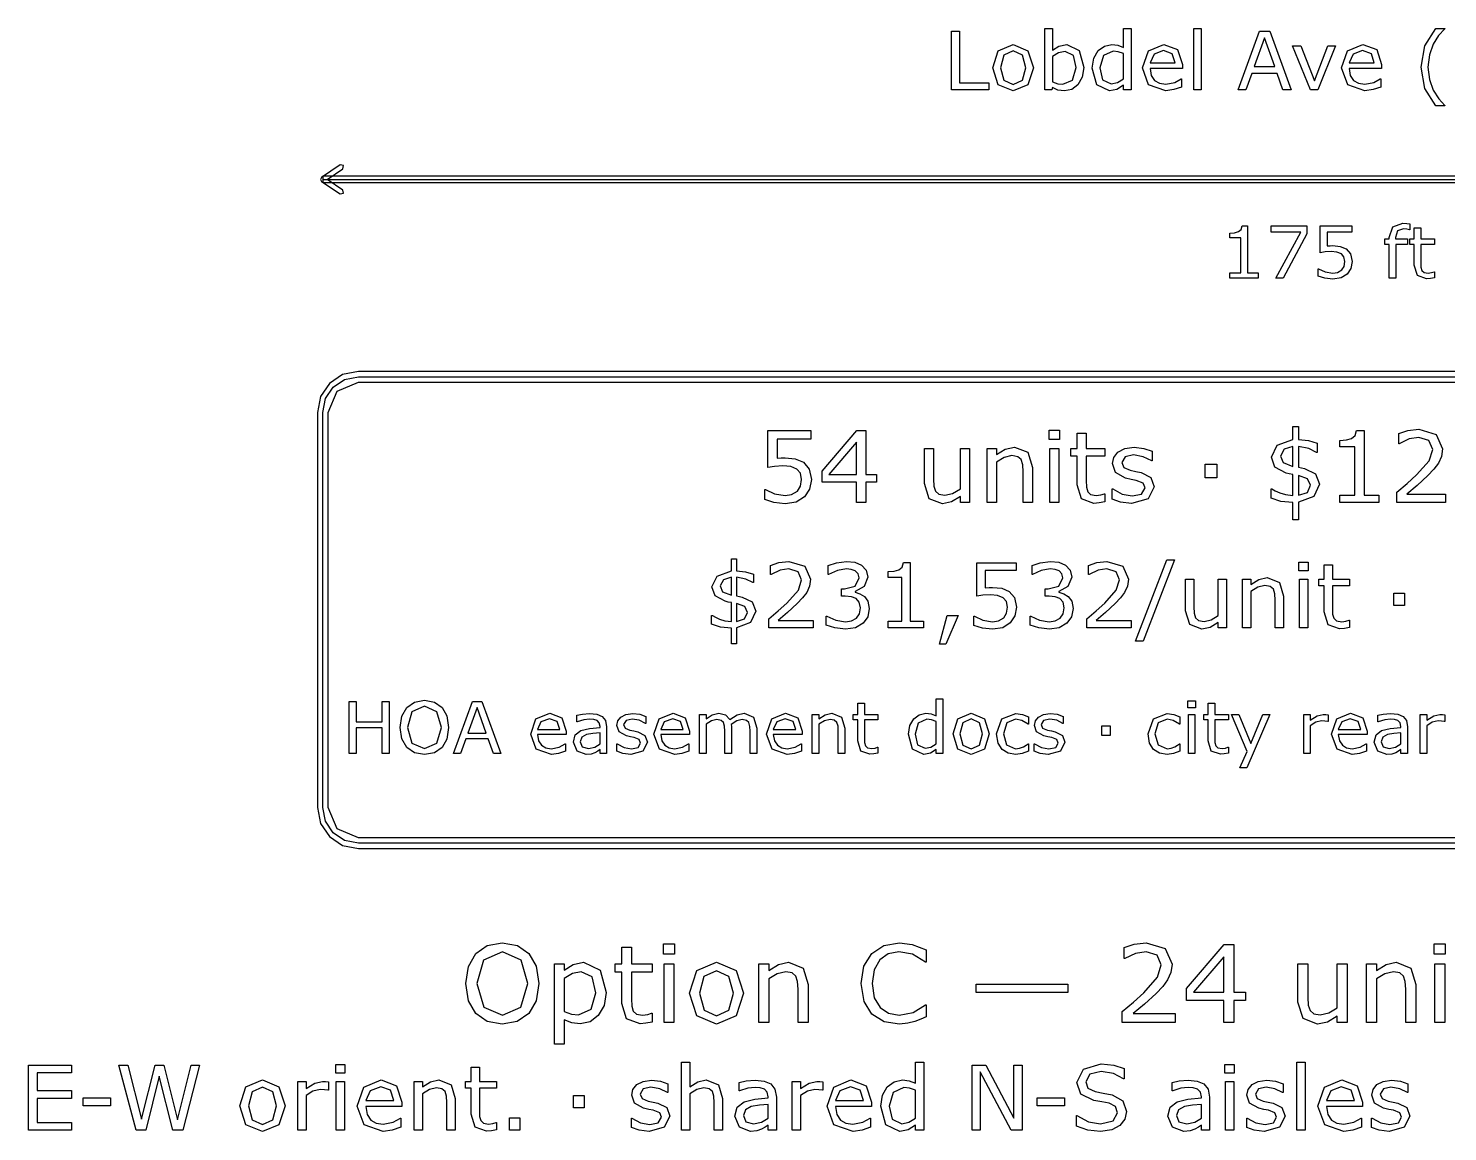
# Model space of a CAD drawing. Extents: x -1 to 182, y 89 to 480.
# Drawn here: x 86.04 to 127.88, y 311.11 to 343.65 of the extents above; entities that cross this region are included whole.
import ezdxf

# ---------------------------------------------------------------- set-up
doc = ezdxf.new("R2010")
doc.units = 0
doc.header["$MEASUREMENT"] = 0
doc.layers.add('Layer 1', color=7, linetype='Continuous')

msp = doc.modelspace()

# ---------------------------------------------------------------- linework, layer by layer
at = {"layer": 'Layer 1', "color": 7}
for points in [[(114.351145, 341.842176), (113.255864, 341.842176), (113.255864, 343.573464), (113.486083, 343.573464), (113.486083, 342.046815), (114.351145, 342.046815), (114.351145, 341.842176)], [(117.152132, 342.501451), (117.105624, 342.208446), (116.982376, 341.989856), (116.800991, 341.851492), (116.583564, 341.806145), (116.390554, 341.832886), (116.227772, 341.902652), (116.21382, 341.842176), (116.009181, 341.842176), (116.009181, 343.651365), (116.227772, 343.651365), (116.227772, 343.004894), (116.423108, 343.128142), (116.655653, 343.176976), (117.01842, 343.000243), (117.152132, 342.501437), (117.152132, 342.501451)], [(118.546233, 341.842176), (118.32764, 341.842176), (118.32764, 341.978214), (118.131142, 341.851479), (117.909062, 341.806132), (117.539318, 341.985191), (117.40328, 342.48167), (117.449788, 342.775839), (117.577687, 342.995594), (117.761398, 343.130468), (117.979989, 343.176976), (118.161373, 343.154883), (118.32764, 343.088608), (118.32764, 343.651363), (118.546233, 343.651363), (118.546233, 341.842176)], [(120.61587, 341.842176), (120.39728, 341.842176), (120.39728, 343.651365), (120.61587, 343.651365), (120.61587, 341.842176)], [(123.268032, 341.842176), (123.022697, 341.842176), (122.852941, 342.324704), (122.10415, 342.324704), (121.934393, 341.842176), (121.700687, 341.842176), (122.330881, 343.573464), (122.637837, 343.573464), (123.268032, 341.842176)], [(127.794494, 341.363135), (127.528231, 341.363135), (127.208482, 341.87822), (127.094537, 342.50725), (127.208482, 343.136281), (127.528231, 343.651365), (127.794494, 343.651365), (127.794494, 343.63975), (127.614273, 343.44325), (127.456142, 343.185125), (127.342197, 342.870031), (127.299176, 342.507261), (127.341033, 342.14333), (127.456142, 341.829397), (127.615435, 341.571272), (127.794494, 341.374774), (127.794494, 341.363135)], [(115.67083, 342.490973), (115.50805, 341.989842), (115.072031, 341.806132), (114.633686, 341.989842), (114.472068, 342.490973), (114.633686, 342.992104), (115.072031, 343.176976), (115.50805, 342.992104), (115.67083, 342.490973), (115.67083, 342.490973)], [(120.06358, 342.468881), (119.106662, 342.468881), (119.142707, 342.259593), (119.241539, 342.114252), (119.384551, 342.030535), (119.568262, 342.002632), (119.834525, 342.054954), (120.026371, 342.159599), (120.037987, 342.159599), (120.037987, 341.921241), (119.812419, 341.843338), (119.570574, 341.811945), (119.065954, 341.986353), (118.884569, 342.483996), (119.057815, 342.989778), (119.515927, 343.176976), (119.920551, 343.023497), (120.063566, 342.587477), (120.06358, 342.468881)], [(122.782014, 342.522366), (122.478545, 343.372312), (122.173912, 342.522366), (122.782014, 342.522366)], [(124.578413, 343.140932), (124.052867, 341.842176), (123.833112, 341.842176), (123.311053, 343.140932), (123.548246, 343.140932), (123.950547, 342.107275), (124.349359, 343.140932), (124.578413, 343.140932)], [(125.930655, 342.468881), (124.97374, 342.468881), (125.009784, 342.259593), (125.108614, 342.114252), (125.251629, 342.030535), (125.435337, 342.002632), (125.7016, 342.054954), (125.893449, 342.159599), (125.905064, 342.159599), (125.905064, 341.921241), (125.679499, 341.843338), (125.437652, 341.811945), (124.933034, 341.986353), (124.751649, 342.483996), (124.924893, 342.989778), (125.383005, 343.176976), (125.787632, 343.023497), (125.930644, 342.587477), (125.930655, 342.468881)], [(115.445262, 342.490973), (115.346433, 342.865369), (115.072031, 342.988617), (114.795304, 342.865369), (114.697635, 342.490973), (114.796465, 342.120065), (115.072031, 341.994491), (115.345268, 342.118903), (115.445262, 342.490973), (115.445262, 342.490973)], [(116.926565, 342.49563), (116.849828, 342.847933), (116.602167, 342.968855), (116.409157, 342.926998), (116.227772, 342.821191), (116.227772, 342.077052), (116.387064, 342.018915), (116.539382, 342.002643), (116.823084, 342.12124), (116.926565, 342.495635), (116.926565, 342.49563)], [(118.32764, 342.161925), (118.32764, 342.907226), (118.169512, 342.961873), (118.017194, 342.97698), (117.731167, 342.849081), (117.628847, 342.486314), (117.707913, 342.134011), (117.961386, 342.01425), (118.149745, 342.054946), (118.32764, 342.161917), (118.32764, 342.161925)], [(119.850802, 342.636311), (119.763598, 342.902574), (119.504312, 342.996755), (119.224098, 342.893274), (119.106662, 342.636311), (119.850802, 342.636311)], [(125.71788, 342.636311), (125.630676, 342.902574), (125.371387, 342.996755), (125.091173, 342.893274), (124.97374, 342.636311), (125.71788, 342.636311)], [(95.237995, 339.624743), (94.681958, 339.254224), (94.650902, 339.196346), (94.681958, 339.138468), (95.237995, 338.767949), (95.334113, 338.787581), (95.314983, 338.883699), (94.846288, 339.196346), (95.314991, 339.508988), (95.334121, 339.605106), (95.238003, 339.624738), (95.237995, 339.624743)], [(94.720714, 339.288847), (94.720714, 339.103845), (153.987306, 339.103845), (153.987306, 339.288847), (94.720714, 339.288847)], [(94.720714, 339.196346), (153.987306, 339.196346)], [(122.294708, 336.285933), (121.461684, 336.285933), (121.461684, 336.443029), (121.782078, 336.443029), (121.782078, 337.47449), (121.461684, 337.47449), (121.461684, 337.61505), (121.601209, 337.625395), (121.713863, 337.657433), (121.788277, 337.722547), (121.820318, 337.830034), (121.980515, 337.830034), (121.980515, 336.44304), (122.294708, 336.44304), (122.294708, 336.285933)], [(123.732343, 337.594378), (123.035746, 336.285933), (122.814571, 336.285933), (123.55561, 337.643987), (122.679178, 337.643987), (122.679178, 337.824856), (123.732343, 337.824856), (123.732343, 337.594378)], [(125.06146, 336.774792), (125.022185, 336.569119), (124.914698, 336.403754), (124.736933, 336.292135), (124.499221, 336.253895), (124.256342, 336.280766), (124.058939, 336.343811), (124.058939, 336.561885), (124.073412, 336.561885), (124.271849, 336.4699), (124.495091, 336.432695), (124.636685, 336.453358), (124.759674, 336.525706), (124.827889, 336.632158), (124.851648, 336.775819), (124.823743, 336.91018), (124.748294, 336.998029), (124.617037, 337.052806), (124.445471, 337.069342), (124.269772, 337.056933), (124.12508, 337.032142), (124.12508, 337.824859), (125.05112, 337.824859), (125.05112, 337.64399), (124.324549, 337.64399), (124.324549, 337.234714), (124.415499, 337.240906), (124.496115, 337.243022), (124.715221, 337.221327), (124.887822, 337.146913), (125.015978, 337.000151), (125.061455, 336.774843), (125.06146, 336.774792)], [(126.767814, 337.706), (126.757469, 337.706), (126.673755, 337.7246), (126.582804, 337.734946), (126.400903, 337.679137), (126.345092, 337.479665), (126.345092, 337.440391), (126.695458, 337.440391), (126.695458, 337.277093), (126.351294, 337.277093), (126.351294, 336.285933), (126.15699, 336.285933), (126.15699, 337.277085), (126.025733, 337.277085), (126.025733, 337.440383), (126.15699, 337.440383), (126.15699, 337.478623), (126.259309, 337.79385), (126.554899, 337.904437), (126.671688, 337.898246), (126.767806, 337.883774), (126.767814, 337.706)], [(127.49025, 336.296268), (127.370359, 336.272508), (127.255639, 336.263195), (126.98692, 336.358281), (126.894938, 336.66317), (126.894938, 337.277085), (126.763679, 337.277085), (126.763679, 337.440383), (126.894938, 337.440383), (126.894938, 337.772146), (127.08924, 337.772146), (127.08924, 337.440383), (127.49025, 337.440383), (127.49025, 337.277085), (127.08924, 337.277085), (127.08924, 336.75102), (127.093367, 336.608394), (127.122305, 336.51331), (127.184318, 336.452332), (127.306272, 336.433732), (127.405491, 336.447173), (127.479905, 336.470932), (127.49025, 336.470932), (127.49025, 336.296268)], [(95.779046, 333.534167), (95.305597, 333.438446), (94.918738, 333.177496), (94.657788, 332.790637), (94.562067, 332.317188), (94.562067, 320.675536), (94.657788, 320.202087), (94.918738, 319.815228), (95.305597, 319.554278), (95.779046, 319.458557), (152.928974, 319.458557), (153.402423, 319.554278), (153.789282, 319.815228), (154.050232, 320.202087), (154.145953, 320.675536), (154.145953, 332.317188), (154.050232, 332.790637), (153.789282, 333.177496), (153.402423, 333.438446), (152.928974, 333.534167), (95.779046, 333.534167)], [(95.779046, 333.37552), (152.928974, 333.37552), (153.34169, 333.292606), (153.678008, 333.066222), (153.904392, 332.729904), (153.987306, 332.317188), (153.987306, 320.675536), (153.904392, 320.26282), (153.678008, 319.926502), (153.34169, 319.700118), (152.928974, 319.617204), (95.779046, 319.617204), (95.36633, 319.700118), (95.030012, 319.926502), (94.803628, 320.26282), (94.720714, 320.675536), (94.720714, 332.317188), (94.803628, 332.729904), (95.030012, 333.066222), (95.36633, 333.292606), (95.779046, 333.37552), (95.779046, 333.37552)], [(95.779046, 333.216873), (152.928974, 333.216873), (153.566735, 332.954949), (153.828659, 332.317188), (153.828659, 320.675536), (153.566735, 320.037775), (152.928974, 319.775851), (95.779046, 319.775851), (95.141285, 320.037775), (94.879361, 320.675536), (94.879361, 332.317188), (95.141285, 332.954949), (95.779046, 333.216873), (95.779046, 333.216873)], [(109.126211, 330.343539), (109.072209, 330.06074), (108.924416, 329.833362), (108.679986, 329.679886), (108.353133, 329.627305), (108.019174, 329.664251), (107.747744, 329.750939), (107.747744, 330.050791), (107.76764, 330.050791), (108.040492, 329.924313), (108.34745, 329.873155), (108.542141, 329.901577), (108.711252, 330.001052), (108.805044, 330.147427), (108.837728, 330.34496), (108.799358, 330.529702), (108.695618, 330.650495), (108.515138, 330.725814), (108.279235, 330.748542), (108.03765, 330.731502), (107.838694, 330.697395), (107.838694, 331.787379), (109.112, 331.787379), (109.112, 331.538687), (108.112969, 331.538687), (108.112969, 330.975929), (108.238024, 330.984449), (108.348871, 330.98728), (108.650144, 330.957438), (108.887467, 330.855118), (109.063684, 330.653323), (109.126211, 330.343523), (109.126211, 330.343539)], [(111.041855, 330.266799), (110.727792, 330.266799), (110.727792, 329.671358), (110.454941, 329.671358), (110.454941, 330.266799), (109.441697, 330.266799), (109.441697, 330.593652), (110.46631, 331.787376), (110.727792, 331.787376), (110.727792, 330.494174), (111.041855, 330.494174), (111.041855, 330.266799)], [(116.439192, 331.524474), (116.137919, 331.524474), (116.137919, 331.801587), (116.439192, 331.801587), (116.439192, 331.524474)], [(124.104606, 330.211375), (123.932654, 329.844729), (123.482164, 329.672776), (123.482164, 329.15834), (123.314474, 329.15834), (123.314474, 329.665672), (122.962041, 329.701198), (122.6764, 329.792148), (122.6764, 330.073527), (122.699128, 330.073527), (122.795764, 330.01526), (122.930768, 329.954155), (123.10272, 329.902995), (123.314463, 329.875994), (123.314463, 330.49133), (123.209302, 330.512655), (123.119775, 330.535383), (122.787237, 330.710177), (122.686338, 331.000081), (122.851186, 331.355357), (123.314463, 331.524468), (123.314463, 331.911005), (123.482153, 331.911005), (123.482153, 331.52731), (123.776322, 331.493202), (124.029279, 331.420728), (124.029279, 331.142191), (124.009383, 331.142191), (123.78627, 331.2573), (123.482153, 331.32125), (123.482153, 330.708756), (123.574527, 330.68886), (123.661213, 330.670392), (123.988065, 330.514071), (124.104596, 330.211377), (124.104606, 330.211375)], [(125.846875, 329.671358), (124.701468, 329.671358), (124.701468, 329.887366), (125.14201, 329.887366), (125.14201, 331.305624), (124.701468, 331.305624), (124.701468, 331.498894), (124.893317, 331.513102), (125.048218, 331.557155), (125.150537, 331.646684), (125.19459, 331.794478), (125.414861, 331.794478), (125.414861, 329.887364), (125.846875, 329.887364), (125.846875, 329.671358)], [(127.817941, 329.671358), (126.385473, 329.671358), (126.385473, 329.968368), (126.683904, 330.224167), (126.963859, 330.478543), (127.337609, 330.897766), (127.438508, 331.234567), (127.329082, 331.491787), (127.026388, 331.585579), (126.746433, 331.540105), (126.452264, 331.400837), (126.438056, 331.400837), (126.438056, 331.699268), (126.706645, 331.790218), (127.033498, 331.831429), (127.543672, 331.673688), (127.728414, 331.248778), (127.697151, 331.022824), (127.607622, 330.825292), (127.476881, 330.651916), (127.296401, 330.462911), (126.982338, 330.173007), (126.679642, 329.914367), (127.817944, 329.914367), (127.817941, 329.671358)], [(110.454941, 330.494174), (110.454941, 331.449155), (109.634967, 330.494174), (110.454941, 330.494174)], [(117.775027, 329.685566), (117.610178, 329.652882), (117.452437, 329.640103), (117.082952, 329.770844), (116.956473, 330.190068), (116.956473, 331.034201), (116.775993, 331.034201), (116.775993, 331.258734), (116.956473, 331.258734), (116.956473, 331.714907), (117.223641, 331.714907), (117.223641, 331.258734), (117.775027, 331.258734), (117.775027, 331.034201), (117.223641, 331.034201), (117.223641, 330.31086), (117.22933, 330.114749), (117.26912, 329.984008), (117.354387, 329.900164), (117.522077, 329.874579), (117.658502, 329.893047), (117.760821, 329.925733), (117.775029, 329.925733), (117.775027, 329.685566)], [(113.784578, 329.671358), (113.51741, 329.671358), (113.51741, 329.847576), (113.258772, 329.684148), (112.985921, 329.627305), (112.596539, 329.779361), (112.457271, 330.22843), (112.457271, 331.258726), (112.724436, 331.258726), (112.724436, 330.354908), (112.735813, 330.147427), (112.784131, 330.001052), (112.883609, 329.910102), (113.061245, 329.88168), (113.287202, 329.935682), (113.517418, 330.073529), (113.517418, 331.258726), (113.784586, 331.258726), (113.784578, 329.671358)], [(115.637693, 329.671358), (115.370526, 329.671358), (115.370526, 330.575179), (115.357746, 330.779815), (115.310849, 330.930453), (115.208532, 331.018562), (115.035156, 331.048404), (114.80636, 330.994403), (114.577562, 330.856555), (114.577562, 329.671358), (114.310394, 329.671358), (114.310394, 331.258726), (114.577562, 331.258726), (114.577562, 331.082511), (114.836203, 331.244516), (115.110475, 331.302782), (115.502698, 331.147882), (115.637704, 330.701655), (115.637693, 329.671358)], [(116.42214, 329.671358), (116.154972, 329.671358), (116.154972, 331.258726), (116.42214, 331.258726), (116.42214, 329.671358)], [(119.231654, 330.128949), (119.051174, 329.772254), (118.560896, 329.632986), (118.236885, 329.674197), (117.991035, 329.766568), (117.991035, 330.06642), (118.005243, 330.06642), (118.286622, 329.914364), (118.583629, 329.858939), (118.859325, 329.915785), (118.9588, 330.094844), (118.904799, 330.236954), (118.697318, 330.319377), (118.548104, 330.34922), (118.381835, 330.386169), (118.084824, 330.548173), (117.998136, 330.812499), (118.037927, 330.997242), (118.161564, 331.152142), (118.363359, 331.257303), (118.639054, 331.297094), (118.926116, 331.261565), (119.169122, 331.177722), (119.169122, 330.89208), (119.154914, 330.89208), (118.906222, 331.018559), (118.61916, 331.07114), (118.371889, 331.014294), (118.27099, 330.848027), (118.332098, 330.700231), (118.525368, 330.619229), (118.690217, 330.585122), (118.843693, 330.553859), (119.130755, 330.407486), (119.231654, 330.128949), (119.231654, 330.128949)], [(123.314474, 330.732918), (123.314474, 331.319832), (123.058678, 331.235985), (122.954937, 331.037032), (123.031677, 330.842342), (123.314474, 330.732918), (123.314474, 330.732918)], [(121.0734, 330.397538), (120.733758, 330.397538), (120.733758, 330.799709), (121.0734, 330.799709), (121.0734, 330.397538)], [(123.83602, 330.174426), (123.752174, 330.369116), (123.482164, 330.467171), (123.482164, 329.878836), (123.743649, 329.965524), (123.83602, 330.174426), (123.83602, 330.174426)], [(107.482968, 326.458122), (107.326647, 326.124808), (106.917112, 325.968487), (106.917112, 325.500816), (106.764667, 325.500816), (106.764667, 325.962029), (106.444273, 325.994326), (106.184598, 326.077009), (106.184598, 326.332807), (106.205262, 326.332807), (106.293111, 326.279838), (106.415844, 326.224286), (106.572164, 326.177778), (106.764659, 326.153224), (106.764659, 326.712619), (106.669057, 326.732013), (106.587666, 326.752677), (106.285359, 326.911583), (106.193633, 327.175131), (106.343496, 327.498108), (106.764659, 327.651846), (106.764659, 328.003244), (106.917104, 328.003244), (106.917104, 327.654429), (107.184529, 327.623425), (107.414488, 327.557536), (107.414488, 327.304322), (107.396391, 327.304322), (107.193561, 327.408967), (106.917093, 327.467104), (106.917093, 326.910289), (107.001067, 326.892191), (107.079873, 326.87539), (107.377013, 326.73328), (107.482949, 326.458103), (107.482968, 326.458122)], [(109.176661, 325.967196), (107.874416, 325.967196), (107.874416, 326.237206), (108.145716, 326.469748), (108.400224, 326.701001), (108.739996, 327.082114), (108.831722, 327.388295), (108.732244, 327.622131), (108.457067, 327.707398), (108.202562, 327.666057), (107.935137, 327.539449), (107.922226, 327.539449), (107.922226, 327.810749), (108.166396, 327.893432), (108.463536, 327.930899), (108.927331, 327.787495), (109.095278, 327.401215), (109.066857, 327.1958), (108.985466, 327.016225), (108.86661, 326.858613), (108.702539, 326.68679), (108.417025, 326.423239), (108.141851, 326.188112), (109.176669, 326.188112), (109.176661, 325.967196)], [(110.689486, 326.893496), (110.791546, 326.753968), (110.831596, 326.536928), (110.783797, 326.29534), (110.649436, 326.104139), (110.42077, 325.969781), (110.133965, 325.927146), (109.818741, 325.965905), (109.564233, 326.048587), (109.564233, 326.318597), (109.583601, 326.318597), (109.841984, 326.198447), (110.128787, 326.150647), (110.301904, 326.177778), (110.450472, 326.257875), (110.538322, 326.383192), (110.568037, 326.556306), (110.534446, 326.726838), (110.444014, 326.834068), (110.303195, 326.888328), (110.124911, 326.903833), (110.00864, 326.903833), (110.00864, 327.118291), (110.099074, 327.118291), (110.411716, 327.199679), (110.529278, 327.439976), (110.499566, 327.561414), (110.416884, 327.647973), (110.298028, 327.694481), (110.154626, 327.707393), (109.89366, 327.663467), (109.632694, 327.539443), (109.619782, 327.539443), (109.619782, 327.809453), (109.863953, 327.892135), (110.161093, 327.930894), (110.409139, 327.905044), (110.602925, 327.822362), (110.743744, 327.6725), (110.791544, 327.467088), (110.677858, 327.186744), (110.411724, 327.036881), (110.411724, 327.018784), (110.553834, 326.974858), (110.689483, 326.893469), (110.689486, 326.893496)], [(112.430979, 325.967196), (111.389702, 325.967196), (111.389702, 326.163567), (111.790194, 326.163567), (111.790194, 327.45289), (111.389702, 327.45289), (111.389702, 327.628592), (111.56411, 327.641504), (111.704926, 327.681551), (111.797946, 327.762942), (111.837993, 327.8973), (112.03824, 327.8973), (112.03824, 326.163559), (112.430979, 326.163559), (112.430979, 325.967196)], [(115.169829, 326.578269), (115.120735, 326.321179), (114.986377, 326.114473), (114.764167, 325.974948), (114.46703, 325.927146), (114.163429, 325.960738), (113.916676, 326.039544), (113.916676, 326.312136), (113.934774, 326.312136), (114.18282, 326.197156), (114.461871, 326.150647), (114.638864, 326.176497), (114.7926, 326.266929), (114.877867, 326.399996), (114.907579, 326.579571), (114.872699, 326.74752), (114.778389, 326.857333), (114.614318, 326.925804), (114.39986, 326.946468), (114.180235, 326.930963), (113.999369, 326.899957), (113.999369, 327.890852), (115.15692, 327.890852), (115.15692, 327.664768), (114.248707, 327.664768), (114.248707, 327.153171), (114.362395, 327.160923), (114.463165, 327.163569), (114.737048, 327.136441), (114.952797, 327.043422), (115.112994, 326.85997), (115.169839, 326.578335), (115.169829, 326.578269)], [(116.698155, 326.893496), (116.800218, 326.753968), (116.840266, 326.536928), (116.792466, 326.29534), (116.658108, 326.104139), (116.42944, 325.969781), (116.142634, 325.927146), (115.82741, 325.965905), (115.572902, 326.048587), (115.572902, 326.318597), (115.592296, 326.318597), (115.850678, 326.198447), (116.13748, 326.150647), (116.310597, 326.177778), (116.459165, 326.257875), (116.547015, 326.383192), (116.57673, 326.556306), (116.543141, 326.726838), (116.452707, 326.834068), (116.311888, 326.888328), (116.133604, 326.903833), (116.017333, 326.903833), (116.017333, 327.118291), (116.107768, 327.118291), (116.420409, 327.199679), (116.537972, 327.439976), (116.508259, 327.561414), (116.425577, 327.647973), (116.306721, 327.694481), (116.163319, 327.707393), (115.902353, 327.663467), (115.641387, 327.539443), (115.628475, 327.539443), (115.628475, 327.809453), (115.872648, 327.892135), (116.169786, 327.930894), (116.417832, 327.905044), (116.611618, 327.822362), (116.752437, 327.6725), (116.800239, 327.467088), (116.686551, 327.186744), (116.420417, 327.036881), (116.420417, 327.018784), (116.562527, 326.974858), (116.698177, 326.893469), (116.698155, 326.893496)], [(118.549461, 325.967196), (117.247218, 325.967196), (117.247218, 326.237206), (117.518519, 326.469748), (117.773024, 326.701001), (118.112796, 327.082114), (118.204522, 327.388295), (118.105046, 327.622131), (117.829869, 327.707398), (117.575362, 327.666057), (117.307937, 327.539449), (117.295026, 327.539449), (117.295026, 327.810749), (117.539196, 327.893432), (117.836336, 327.930899), (118.300131, 327.787495), (118.468081, 327.401215), (118.439657, 327.1958), (118.358268, 327.016225), (118.239412, 326.858613), (118.075339, 326.68679), (117.789827, 326.423239), (117.514651, 326.188112), (118.549469, 326.188112), (118.549461, 325.967196)], [(119.832329, 327.977408), (118.906029, 325.574457), (118.682528, 325.574457), (119.604952, 327.977408), (119.832329, 327.977408)], [(123.771359, 327.651846), (123.497475, 327.651846), (123.497475, 327.903769), (123.771359, 327.903769), (123.771359, 327.651846)], [(124.985755, 325.980108), (124.835892, 325.950392), (124.692491, 325.938777), (124.356595, 326.057633), (124.241615, 326.438746), (124.241615, 327.20614), (124.077542, 327.20614), (124.077542, 327.410261), (124.241615, 327.410261), (124.241615, 327.824963), (124.484492, 327.824963), (124.484492, 327.410261), (124.985755, 327.410261), (124.985755, 327.20614), (124.484492, 327.20614), (124.484492, 326.548559), (124.489651, 326.370275), (124.525822, 326.251419), (124.603337, 326.175195), (124.755782, 326.151938), (124.879805, 326.168739), (124.972825, 326.198452), (124.985736, 326.198452), (124.985755, 325.980108)], [(106.764667, 326.932252), (106.764667, 327.46581), (106.532122, 327.389589), (106.437814, 327.20872), (106.507577, 327.03173), (106.764667, 326.932252), (106.764667, 326.932252)], [(121.358073, 325.967196), (121.115194, 325.967196), (121.115194, 326.127393), (120.880067, 325.978824), (120.63202, 325.927146), (120.278037, 326.06538), (120.151429, 326.473624), (120.151429, 327.410258), (120.394308, 327.410258), (120.394308, 326.588604), (120.404654, 326.399985), (120.44858, 326.266918), (120.539012, 326.184236), (120.700502, 326.158413), (120.905914, 326.207504), (121.115205, 326.332821), (121.115205, 327.410271), (121.358084, 327.410271), (121.358073, 325.967196)], [(123.042723, 325.967196), (122.799844, 325.967196), (122.799844, 326.788851), (122.788203, 326.974884), (122.74557, 327.111827), (122.652553, 327.191927), (122.494939, 327.219057), (122.286942, 327.169964), (122.078945, 327.044649), (122.078945, 325.967196), (121.836066, 325.967196), (121.836066, 327.410258), (122.078945, 327.410258), (122.078945, 327.250061), (122.314072, 327.397339), (122.56341, 327.450308), (122.919978, 327.309489), (123.04271, 326.90383), (123.042723, 325.967196)], [(123.755857, 325.967196), (123.512977, 325.967196), (123.512977, 327.410258), (123.755857, 327.410258), (123.755857, 325.967196)], [(126.605807, 326.627354), (126.297041, 326.627354), (126.297041, 326.992963), (126.605807, 326.992963), (126.605807, 326.627354)], [(107.238797, 326.424533), (107.162573, 326.601523), (106.917112, 326.690666), (106.917112, 326.155815), (107.154824, 326.234621), (107.238797, 326.424533), (107.238797, 326.424533)], [(113.455463, 326.33539), (113.091146, 325.48919), (112.902527, 325.48919), (113.127319, 326.33539), (113.455463, 326.33539)], [(96.676665, 322.263034), (96.472026, 322.263034), (96.472026, 323.016476), (95.704116, 323.016476), (95.704116, 322.263034), (95.499477, 322.263034), (95.499477, 323.801957), (95.704116, 323.801957), (95.704116, 323.198377), (96.472026, 323.198377), (96.472026, 323.801957), (96.676665, 323.801957), (96.676665, 322.263034)], [(98.237292, 323.625224), (98.38095, 323.37201), (98.431594, 323.031978), (98.379918, 322.690915), (98.237292, 322.440802), (98.011981, 322.283706), (97.716394, 322.230996), (97.420805, 322.284738), (97.195496, 322.440802), (97.051836, 322.691947), (97.002226, 323.031978), (97.051836, 323.368909), (97.196528, 323.625224), (97.421837, 323.780253), (97.716394, 323.833996), (98.013016, 323.779219), (98.237292, 323.625224), (98.237292, 323.625224)], [(99.969482, 322.263034), (99.751408, 322.263034), (99.600514, 322.691947), (98.934921, 322.691947), (98.784026, 322.263034), (98.576289, 322.263034), (99.136459, 323.801957), (99.40931, 323.801957), (99.969482, 322.263034)], [(113.00123, 322.263034), (112.806925, 322.263034), (112.806925, 322.383956), (112.632261, 322.271302), (112.434855, 322.230996), (112.106193, 322.390158), (111.985271, 322.831475), (112.026612, 323.092957), (112.1403, 323.288293), (112.303598, 323.408184), (112.4979, 323.449525), (112.659132, 323.429893), (112.806925, 323.370981), (112.806925, 323.871209), (113.00123, 323.871209), (113.00123, 322.263034)], [(120.443658, 323.610754), (120.224552, 323.610754), (120.224552, 323.812292), (120.443658, 323.812292), (120.443658, 323.610754)], [(98.218692, 323.031978), (98.084334, 323.493964), (97.717431, 323.657262), (97.348462, 323.493964), (97.215136, 323.031978), (97.351563, 322.567924), (97.717431, 322.407729), (98.082267, 322.567924), (98.218692, 323.031978), (98.218692, 323.031978)], [(99.537469, 322.867648), (99.267718, 323.623157), (98.996934, 322.867648), (99.537469, 322.867648)], [(101.898044, 322.820106), (101.047452, 322.820106), (101.07949, 322.634069), (101.16734, 322.504879), (101.294464, 322.430465), (101.457762, 322.405673), (101.694439, 322.452182), (101.864971, 322.545201), (101.875316, 322.545201), (101.875316, 322.333328), (101.67481, 322.264082), (101.459836, 322.236176), (101.011286, 322.391206), (100.850057, 322.833554), (101.004052, 323.283139), (101.411261, 323.449538), (101.770928, 323.313111), (101.898052, 322.925539), (101.898044, 322.820106)], [(103.089702, 322.263034), (102.896432, 322.263034), (102.896432, 322.386023), (102.826153, 322.336413), (102.741402, 322.286804), (102.629782, 322.247532), (102.481986, 322.230996), (102.217403, 322.334347), (102.108885, 322.597898), (102.164696, 322.809771), (102.325925, 322.937927), (102.579139, 323.000972), (102.896432, 323.025763), (102.896432, 323.055735), (102.872672, 323.165291), (102.806527, 323.233503), (102.707308, 323.265542), (102.586386, 323.273797), (102.415851, 323.253133), (102.221549, 323.195255), (102.211204, 323.195255), (102.211204, 323.392658), (102.375534, 323.426765), (102.587407, 323.445365), (102.79928, 323.424702), (102.956376, 323.356487), (103.055594, 323.233498), (103.089702, 323.04643), (103.089702, 322.263034)], [(104.288594, 322.595829), (104.157337, 322.336413), (103.800769, 322.235128), (103.565123, 322.2651), (103.386323, 322.332281), (103.386323, 322.550355), (103.396668, 322.550355), (103.601305, 322.439768), (103.817313, 322.399461), (104.017817, 322.440802), (104.090164, 322.571024), (104.05089, 322.674379), (103.899995, 322.734322), (103.791474, 322.756018), (103.670551, 322.782889), (103.454546, 322.900713), (103.391498, 323.092949), (103.420439, 323.227307), (103.510354, 323.339961), (103.657116, 323.416444), (103.85762, 323.445381), (104.066394, 323.419532), (104.243125, 323.358556), (104.243125, 323.150816), (104.23278, 323.150816), (104.051913, 323.242801), (103.843142, 323.281041), (103.663307, 323.2397), (103.589925, 323.118777), (103.634367, 323.011291), (103.774927, 322.952379), (103.894817, 322.927587), (104.006437, 322.904859), (104.215211, 322.798407), (104.288591, 322.595834), (104.288594, 322.595829)], [(105.532959, 322.820106), (104.682367, 322.820106), (104.714405, 322.634069), (104.802258, 322.504879), (104.929379, 322.430465), (105.092677, 322.405673), (105.329355, 322.452182), (105.499886, 322.545201), (105.510231, 322.545201), (105.510231, 322.333328), (105.309725, 322.264082), (105.094751, 322.236176), (104.646201, 322.391206), (104.484972, 322.833554), (104.638968, 323.283139), (105.046177, 323.449538), (105.405846, 323.313111), (105.532967, 322.925539), (105.532959, 322.820106)], [(107.512164, 322.263034), (107.317863, 322.263034), (107.317863, 322.920359), (107.310613, 323.064017), (107.28271, 323.174604), (107.214495, 323.241785), (107.086339, 323.264512), (106.923041, 323.223171), (106.759743, 323.119817), (106.764903, 323.064006), (106.767019, 323.001996), (106.767019, 322.263034), (106.572715, 322.263034), (106.572715, 322.920359), (106.565492, 323.065051), (106.537586, 323.175639), (106.469374, 323.241785), (106.341215, 323.264512), (106.181018, 323.225238), (106.021856, 323.124985), (106.021856, 322.263034), (105.827554, 322.263034), (105.827554, 323.417484), (106.021856, 323.417484), (106.021856, 323.289328), (106.202722, 323.407149), (106.395992, 323.449525), (106.595464, 323.399915), (106.718452, 323.262454), (106.933426, 323.405083), (107.141166, 323.449525), (107.421251, 323.33377), (107.512201, 323.012341), (107.512164, 322.263034)], [(108.85265, 322.820106), (108.002058, 322.820106), (108.034097, 322.634069), (108.121946, 322.504879), (108.24907, 322.430465), (108.412368, 322.405673), (108.649046, 322.452182), (108.819577, 322.545201), (108.829923, 322.545201), (108.829923, 322.333328), (108.629419, 322.264082), (108.414445, 322.236176), (107.965895, 322.391206), (107.804663, 322.833554), (107.958659, 323.283139), (108.36587, 323.449538), (108.725537, 323.313111), (108.852661, 322.925539), (108.85265, 322.820106)], [(110.11252, 322.263034), (109.918216, 322.263034), (109.918216, 322.920359), (109.908903, 323.069187), (109.874795, 323.17874), (109.800381, 323.242819), (109.674292, 323.264515), (109.507893, 323.22524), (109.341496, 323.124987), (109.341496, 322.263034), (109.147192, 322.263034), (109.147192, 323.417484), (109.341496, 323.417484), (109.341496, 323.289328), (109.529596, 323.407149), (109.729068, 323.449525), (110.01432, 323.336868), (110.112507, 323.012341), (110.11252, 322.263034)], [(111.086104, 322.273379), (110.966213, 322.24962), (110.851493, 322.240306), (110.582774, 322.335392), (110.490792, 322.640282), (110.490792, 323.254196), (110.359533, 323.254196), (110.359533, 323.417494), (110.490792, 323.417494), (110.490792, 323.749258), (110.685094, 323.749258), (110.685094, 323.417494), (111.086104, 323.417494), (111.086104, 323.254196), (110.685094, 323.254196), (110.685094, 322.728131), (110.689221, 322.585505), (110.718159, 322.490422), (110.780172, 322.429443), (110.902126, 322.410843), (111.001345, 322.424284), (111.075759, 322.448044), (111.086104, 322.448044), (111.086104, 322.273379)], [(114.367552, 322.839743), (114.222857, 322.394291), (113.835285, 322.230996), (113.445644, 322.394291), (113.301987, 322.839743), (113.445644, 323.285192), (113.835285, 323.449525), (114.222857, 323.285192), (114.367552, 322.839743), (114.367552, 322.839743)], [(115.522002, 322.335382), (115.337, 322.263034), (115.151998, 322.237184), (114.922557, 322.273358), (114.743755, 322.38498), (114.626968, 322.573083), (114.585627, 322.838698), (114.740657, 323.283115), (115.151998, 323.444344), (115.346303, 323.416441), (115.522002, 323.348226), (115.522002, 323.132221), (115.511657, 323.132221), (115.32769, 323.238673), (115.14372, 323.275882), (114.882238, 323.164259), (114.787154, 322.838698), (114.880171, 322.517272), (115.14372, 322.40565), (115.26361, 322.421154), (115.373163, 322.461461), (115.452745, 322.506937), (115.511657, 322.54931), (115.522002, 322.54931), (115.522002, 322.335382)], [(116.595836, 322.595829), (116.464579, 322.336413), (116.108011, 322.235128), (115.872368, 322.2651), (115.693568, 322.332281), (115.693568, 322.550355), (115.703913, 322.550355), (115.908552, 322.439768), (116.124558, 322.399461), (116.325064, 322.440802), (116.397409, 322.571024), (116.358137, 322.674379), (116.20724, 322.734322), (116.098721, 322.756018), (115.977799, 322.782889), (115.761791, 322.900713), (115.698746, 323.092949), (115.727683, 323.227307), (115.817602, 323.339961), (115.964364, 323.416444), (116.164867, 323.445381), (116.373639, 323.419532), (116.550373, 323.358556), (116.550373, 323.150816), (116.540027, 323.150816), (116.359158, 323.242801), (116.150387, 323.281041), (115.970552, 323.2397), (115.897173, 323.118777), (115.941615, 323.011291), (116.082174, 322.952379), (116.202062, 322.927587), (116.313685, 322.904859), (116.522456, 322.798407), (116.595836, 322.595834), (116.595836, 322.595829)], [(119.985806, 322.335382), (119.800806, 322.263034), (119.615805, 322.237184), (119.386361, 322.273358), (119.207561, 322.38498), (119.090772, 322.573083), (119.04943, 322.838698), (119.20446, 323.283115), (119.615805, 323.444344), (119.810107, 323.416441), (119.985806, 323.348226), (119.985806, 323.132221), (119.97546, 323.132221), (119.791493, 323.238673), (119.607526, 323.275882), (119.346044, 323.164259), (119.250958, 322.838698), (119.343975, 322.517272), (119.607526, 322.40565), (119.727414, 322.421154), (119.836967, 322.461461), (119.916551, 322.506937), (119.97546, 322.54931), (119.985806, 322.54931), (119.985806, 322.335382)], [(120.431257, 322.263034), (120.236953, 322.263034), (120.236953, 323.417484), (120.431257, 323.417484), (120.431257, 322.263034)], [(121.415175, 322.273379), (121.295285, 322.24962), (121.180564, 322.240306), (120.911846, 322.335392), (120.819864, 322.640282), (120.819864, 323.254196), (120.688604, 323.254196), (120.688604, 323.417494), (120.819864, 323.417494), (120.819864, 323.749258), (121.014166, 323.749258), (121.014166, 323.417494), (121.415175, 323.417494), (121.415175, 323.254196), (121.014166, 323.254196), (121.014166, 322.728131), (121.018293, 322.585505), (121.04723, 322.490422), (121.109243, 322.429443), (121.2312, 322.410843), (121.330419, 322.424284), (121.404833, 322.448044), (121.415178, 322.448044), (121.415175, 322.273379)], [(122.637837, 323.417494), (121.963979, 321.837233), (121.756239, 321.837233), (121.971213, 322.318856), (121.511293, 323.417494), (121.722131, 323.417494), (122.076633, 322.561735), (122.434233, 323.417494), (122.637837, 323.417494)], [(124.356595, 323.205622), (124.34625, 323.205622), (124.261501, 323.220094), (124.165383, 323.225254), (123.991751, 323.184947), (123.830519, 323.082627), (123.830519, 322.263034), (123.636217, 322.263034), (123.636217, 323.417484), (123.830519, 323.417484), (123.830519, 323.246952), (124.034127, 323.378209), (124.214993, 323.417484), (124.288372, 323.414388), (124.356587, 323.405101), (124.356595, 323.205622)], [(125.505877, 322.820116), (124.655283, 322.820116), (124.687324, 322.63408), (124.775173, 322.504889), (124.902297, 322.430475), (125.065593, 322.405684), (125.30227, 322.452192), (125.472805, 322.545212), (125.48315, 322.545212), (125.48315, 322.333339), (125.282646, 322.264092), (125.067672, 322.236187), (124.61912, 322.391217), (124.457891, 322.833565), (124.611886, 323.28315), (125.019095, 323.449549), (125.378764, 323.313122), (125.505888, 322.92555), (125.505877, 322.820116)], [(126.697533, 322.263034), (126.504263, 322.263034), (126.504263, 322.386023), (126.433984, 322.336413), (126.349236, 322.286804), (126.237613, 322.247532), (126.08982, 322.230996), (125.825237, 322.334347), (125.716716, 322.597898), (125.772527, 322.809771), (125.933756, 322.937927), (126.18697, 323.000972), (126.504263, 323.025763), (126.504263, 323.055735), (126.480503, 323.165291), (126.414358, 323.233503), (126.315139, 323.265542), (126.194217, 323.273797), (126.023685, 323.253133), (125.82938, 323.195255), (125.819035, 323.195255), (125.819035, 323.392658), (125.983365, 323.426765), (126.195238, 323.445365), (126.407113, 323.424702), (126.564209, 323.356487), (126.663428, 323.233498), (126.697533, 323.04643), (126.697533, 322.263034)], [(127.792039, 323.205611), (127.781693, 323.205611), (127.696945, 323.220084), (127.600824, 323.225243), (127.427192, 323.184936), (127.265963, 323.082617), (127.265963, 322.263034), (127.071658, 322.263034), (127.071658, 323.417484), (127.265963, 323.417484), (127.265963, 323.246952), (127.469567, 323.378209), (127.650434, 323.417484), (127.723816, 323.414388), (127.792028, 323.405101), (127.792039, 323.205611)], [(101.708909, 322.968934), (101.631394, 323.205611), (101.400919, 323.289328), (101.151838, 323.197343), (101.047452, 322.968934), (101.708909, 322.968934)], [(105.343825, 322.968934), (105.26631, 323.205611), (105.035834, 323.289328), (104.786753, 323.197343), (104.682367, 322.968934), (105.343825, 322.968934)], [(108.663516, 322.968934), (108.586001, 323.205611), (108.355523, 323.289328), (108.106444, 323.197343), (108.002058, 322.968934), (108.663516, 322.968934)], [(112.806925, 322.547254), (112.806925, 323.209746), (112.666366, 323.258321), (112.530973, 323.271762), (112.276727, 323.158073), (112.185777, 322.835613), (112.256056, 322.522455), (112.481364, 322.416003), (112.648797, 322.452174), (112.806925, 322.54726), (112.806925, 322.547254)], [(114.167049, 322.839743), (114.079199, 323.172538), (113.835285, 323.282091), (113.589305, 323.172538), (113.50249, 322.839743), (113.59034, 322.510046), (113.835285, 322.398426), (114.078165, 322.509014), (114.167049, 322.839743), (114.167049, 322.839743)], [(117.935287, 322.791165), (117.688275, 322.791165), (117.688275, 323.083654), (117.935287, 323.083654), (117.935287, 322.791165)], [(125.31674, 322.968944), (125.239225, 323.205622), (125.00875, 323.289338), (124.759669, 323.197353), (124.655283, 322.968944), (125.31674, 322.968944)], [(102.896432, 322.547254), (102.896432, 322.86868), (102.686626, 322.853176), (102.496456, 322.823204), (102.361064, 322.74879), (102.309388, 322.611331), (102.369332, 322.461469), (102.552268, 322.411859), (102.739336, 322.451134), (102.896432, 322.547252), (102.896432, 322.547254)], [(126.504263, 322.547254), (126.504263, 322.86868), (126.294456, 322.853176), (126.104287, 322.823204), (125.968898, 322.74879), (125.917219, 322.611331), (125.977166, 322.461469), (126.160099, 322.411859), (126.347167, 322.451134), (126.504263, 322.547252), (126.504263, 322.547254)], [(100.794238, 316.368829), (101.009728, 315.989006), (101.085692, 315.478962), (101.008177, 314.967364), (100.794238, 314.592193), (100.456273, 314.35655), (100.01289, 314.277485), (99.569507, 314.358101), (99.231545, 314.592193), (99.016052, 314.968915), (98.941638, 315.478962), (99.016052, 315.984355), (99.233095, 316.368829), (99.571057, 316.601371), (100.01289, 316.681986), (100.457823, 316.59982), (100.794238, 316.368829), (100.794238, 316.368829)], [(100.766332, 315.478962), (100.564794, 316.171942), (100.01444, 316.416887), (99.460988, 316.171942), (99.261001, 315.478962), (99.465637, 314.782881), (100.01444, 314.542584), (100.561693, 314.782881), (100.766332, 315.478962), (100.766332, 315.478962)], [(104.426568, 314.341043), (104.246737, 314.305388), (104.074654, 314.291445), (103.671578, 314.434073), (103.533601, 314.891408), (103.533601, 315.812281), (103.336714, 315.812281), (103.336714, 316.057227), (103.533601, 316.057227), (103.533601, 316.55487), (103.825057, 316.55487), (103.825057, 316.057227), (104.426568, 316.057227), (104.426568, 315.812281), (103.825057, 315.812281), (103.825057, 315.023183), (103.831249, 314.809244), (103.874659, 314.666615), (103.967676, 314.575149), (104.150608, 314.547243), (104.299436, 314.567405), (104.411058, 314.603062), (104.426563, 314.603062), (104.426568, 314.341043)], [(105.091645, 316.347122), (104.762983, 316.347122), (104.762983, 316.649427), (105.091645, 316.649427), (105.091645, 316.347122)], [(112.508238, 314.492975), (112.353208, 314.423212), (112.173373, 314.355), (111.967184, 314.305391), (111.723789, 314.283695), (111.266454, 314.353458), (110.909886, 314.575149), (110.677342, 314.948769), (110.593628, 315.477419), (110.674241, 315.987464), (110.906785, 316.367286), (111.261803, 316.596727), (111.725339, 316.675792), (112.095858, 316.630835), (112.508238, 316.472704), (112.508238, 316.108386), (112.484981, 316.108386), (112.106712, 316.340931), (111.705186, 316.413794), (111.388927, 316.356433), (111.13933, 316.18125), (110.971897, 315.886695), (110.912987, 315.477419), (110.978098, 315.058838), (111.14863, 314.773586), (111.401328, 314.603055), (111.708287, 314.548794), (112.123764, 314.624758), (112.486531, 314.852652), (112.508227, 314.852652), (112.508238, 314.492975)], [(119.851964, 314.325544), (118.28927, 314.325544), (118.28927, 314.649555), (118.614832, 314.928608), (118.92024, 315.206111), (119.327968, 315.663445), (119.438037, 316.030863), (119.318665, 316.311467), (118.988452, 316.413786), (118.683046, 316.364177), (118.362136, 316.212248), (118.346632, 316.212248), (118.346632, 316.53781), (118.639636, 316.637028), (118.996204, 316.681986), (119.55276, 316.509904), (119.754295, 316.046368), (119.720191, 315.799872), (119.622522, 315.58438), (119.479894, 315.395245), (119.283007, 315.189056), (118.940393, 314.872797), (118.610183, 314.590643), (119.851964, 314.590643), (119.851964, 314.325544)], [(121.923154, 314.975116), (121.58054, 314.975116), (121.58054, 314.325544), (121.282884, 314.325544), (121.282884, 314.975116), (120.177525, 314.975116), (120.177525, 315.331682), (121.295285, 316.633927), (121.58054, 316.633927), (121.58054, 315.223163), (121.923154, 315.223163), (121.923154, 314.975116)], [(127.81116, 316.347125), (127.482498, 316.347125), (127.482498, 316.649429), (127.81116, 316.649429), (127.81116, 316.347125)], [(103.073165, 315.21231), (103.012703, 314.826288), (102.842171, 314.531734), (102.600326, 314.35345), (102.307322, 314.291437), (102.062376, 314.320893), (101.840685, 314.412362), (101.840685, 313.686825), (101.549228, 313.686825), (101.549228, 316.057219), (101.840685, 316.057219), (101.840685, 315.875836), (102.101132, 316.038616), (102.411192, 316.105277), (102.897982, 315.868084), (103.073165, 315.21231), (103.073165, 315.21231)], [(105.07304, 314.325544), (104.781586, 314.325544), (104.781586, 316.057219), (105.07304, 316.057219), (105.07304, 314.325544)], [(107.125627, 315.190606), (106.908584, 314.522431), (106.327227, 314.277485), (105.742766, 314.522431), (105.527276, 315.190606), (105.742766, 315.858781), (106.327227, 316.105277), (106.908584, 315.858781), (107.125627, 315.190606), (107.125627, 315.190606)], [(106.82487, 315.190606), (106.693095, 315.6898), (106.327227, 315.85413), (105.958258, 315.6898), (105.828033, 315.190606), (105.959808, 314.696063), (106.327227, 314.528633), (106.691544, 314.694513), (106.82487, 315.190606), (106.82487, 315.190606)], [(109.024732, 314.325544), (108.733278, 314.325544), (108.733278, 315.311528), (108.719335, 315.53477), (108.668175, 315.699103), (108.556555, 315.795221), (108.367418, 315.827775), (108.117824, 315.768865), (107.868227, 315.618487), (107.868227, 314.325544), (107.57677, 314.325544), (107.57677, 316.057219), (107.868227, 316.057219), (107.868227, 315.864983), (108.150378, 316.041717), (108.449585, 316.105277), (108.877466, 315.936296), (109.024743, 315.449506), (109.024732, 314.325544)], [(121.282884, 315.223163), (121.282884, 316.264959), (120.388366, 315.223163), (121.282884, 315.223163)], [(124.915214, 314.325544), (124.62376, 314.325544), (124.62376, 314.517779), (124.341606, 314.339495), (124.04395, 314.277485), (123.619173, 314.443365), (123.467244, 314.933259), (123.467244, 316.057219), (123.758698, 316.057219), (123.758698, 315.071234), (123.771107, 314.844891), (123.823817, 314.685213), (123.932339, 314.585994), (124.126125, 314.554988), (124.372621, 314.613897), (124.623768, 314.764276), (124.623768, 316.057219), (124.915222, 316.057219), (124.915214, 314.325544)], [(126.936795, 314.325544), (126.645341, 314.325544), (126.645341, 315.311528), (126.631398, 315.53477), (126.580238, 315.699103), (126.468618, 315.795221), (126.279481, 315.827775), (126.029884, 315.768865), (125.780287, 315.618487), (125.780287, 314.325544), (125.488833, 314.325544), (125.488833, 316.057219), (125.780287, 316.057219), (125.780287, 315.864983), (126.062441, 316.041717), (126.361647, 316.105277), (126.789528, 315.936296), (126.936806, 315.449506), (126.936795, 314.325544)], [(127.792554, 314.325544), (127.5011, 314.325544), (127.5011, 316.057219), (127.792554, 316.057219), (127.792554, 314.325544)], [(102.772409, 315.204558), (102.665438, 315.672745), (102.336778, 315.827772), (102.08408, 315.773514), (101.840685, 315.630885), (101.840685, 314.649552), (102.053074, 314.573588), (102.256162, 314.553427), (102.635984, 314.717757), (102.772409, 315.20455), (102.772409, 315.204558)], [(116.68627, 315.21231), (113.985664, 315.21231), (113.985664, 315.460356), (116.68627, 315.460356), (116.68627, 315.21231)], [(87.311099, 311.150548), (86.043736, 311.150548), (86.043736, 313.074201), (87.311099, 313.074201), (87.311099, 312.846824), (86.299532, 312.846824), (86.299532, 312.319727), (87.311099, 312.319727), (87.311099, 312.09235), (86.299532, 312.09235), (86.299532, 311.377925), (87.311099, 311.377925), (87.311099, 311.150548)], [(91.092516, 313.074201), (90.592547, 311.150548), (90.304451, 311.150548), (89.900083, 312.747349), (89.504759, 311.150548), (89.223124, 311.150548), (88.714111, 313.074201), (88.976368, 313.074201), (89.380736, 311.474818), (89.778645, 313.074201), (90.038317, 313.074201), (90.440102, 311.459314), (90.841885, 313.074201), (91.092516, 313.074201)], [(95.376488, 312.835198), (95.102603, 312.835198), (95.102603, 313.087121), (95.376488, 313.087121), (95.376488, 312.835198)], [(99.841326, 311.16346), (99.691464, 311.133744), (99.548063, 311.122129), (99.212167, 311.240985), (99.097187, 311.622098), (99.097187, 312.389492), (98.933113, 312.389492), (98.933113, 312.593613), (99.097187, 312.593613), (99.097187, 313.008315), (99.340063, 313.008315), (99.340063, 312.593613), (99.841326, 312.593613), (99.841326, 312.389492), (99.340063, 312.389492), (99.340063, 311.731911), (99.345223, 311.553627), (99.381394, 311.434771), (99.458909, 311.358547), (99.611353, 311.33529), (99.735377, 311.352091), (99.828396, 311.381804), (99.841308, 311.381804), (99.841326, 311.16346)], [(106.504992, 311.150548), (106.262113, 311.150548), (106.262113, 311.972203), (106.250498, 312.158236), (106.207865, 312.295179), (106.114846, 312.375279), (105.957234, 312.402409), (105.749237, 312.353316), (105.541238, 312.228001), (105.541238, 311.150548), (105.298361, 311.150548), (105.298361, 313.16076), (105.541238, 313.16076), (105.541238, 312.433413), (105.776368, 312.580691), (106.025705, 312.63366), (106.382273, 312.492841), (106.505003, 312.087182), (106.504992, 311.150548)], [(112.43744, 311.150548), (112.194561, 311.150548), (112.194561, 311.301702), (111.976227, 311.160883), (111.729474, 311.110498), (111.318646, 311.309454), (111.167492, 311.861099), (111.219171, 312.187951), (111.361278, 312.432122), (111.565401, 312.581984), (111.808281, 312.63366), (112.009819, 312.609107), (112.194561, 312.535468), (112.194561, 313.160752), (112.43744, 313.160752), (112.43744, 311.150548)], [(115.332608, 311.150548), (115.01609, 311.150548), (114.104004, 312.871372), (114.104004, 311.150548), (113.865001, 311.150548), (113.865001, 313.074201), (114.261616, 313.074201), (115.093605, 311.50324), (115.093605, 313.074201), (115.332608, 313.074201), (115.332608, 311.150548)], [(118.417688, 311.699611), (118.364719, 311.477401), (118.218732, 311.291367), (117.977147, 311.162176), (117.646418, 311.115665), (117.271763, 311.154424), (116.934576, 311.269404), (116.934576, 311.589798), (116.952674, 311.589798), (117.289861, 311.402471), (117.649011, 311.336584), (118.018499, 311.425725), (118.151565, 311.663437), (118.088261, 311.852055), (117.898351, 311.946363), (117.68777, 311.988998), (117.448767, 312.031631), (117.068945, 312.216373), (116.946213, 312.55873), (117.150336, 312.954054), (117.668392, 313.109081), (118.040462, 313.070325), (118.340184, 312.974723), (118.340184, 312.672416), (118.322086, 312.672416), (118.032699, 312.826155), (117.667087, 312.888165), (117.336359, 312.802901), (117.212335, 312.583276), (117.274348, 312.394657), (117.49268, 312.290012), (117.727807, 312.246088), (117.98619, 312.193119), (118.309167, 312.021296), (118.417688, 311.699611), (118.417688, 311.699611)], [(121.589324, 312.835198), (121.315438, 312.835198), (121.315438, 313.087121), (121.589324, 313.087121), (121.589324, 312.835198)], [(123.678342, 311.150548), (123.435462, 311.150548), (123.435462, 313.16076), (123.678342, 313.16076), (123.678342, 311.150548)], [(93.610447, 311.871433), (93.429581, 311.314621), (92.945113, 311.110498), (92.458064, 311.314621), (92.278489, 311.871433), (92.458064, 312.428246), (92.945113, 312.63366), (93.429581, 312.428246), (93.610447, 311.871433), (93.610447, 311.871433)], [(94.886854, 312.32877), (94.873942, 312.32877), (94.768006, 312.346868), (94.647858, 312.353324), (94.430818, 312.302939), (94.22928, 312.17504), (94.22928, 311.150548), (93.986401, 311.150548), (93.986401, 312.59361), (94.22928, 312.59361), (94.22928, 312.380446), (94.483785, 312.544517), (94.709869, 312.59361), (94.801594, 312.589721), (94.886862, 312.578106), (94.886854, 312.32877)], [(95.360984, 311.150548), (95.118104, 311.150548), (95.118104, 312.59361), (95.360984, 312.59361), (95.360984, 311.150548)], [(97.04951, 311.846888), (95.986267, 311.846888), (96.026317, 311.614343), (96.13613, 311.452855), (96.295036, 311.359838), (96.499156, 311.328832), (96.795002, 311.386966), (97.008169, 311.50324), (97.021081, 311.50324), (97.021081, 311.238397), (96.770449, 311.151839), (96.501733, 311.116959), (95.941042, 311.310745), (95.739507, 311.863681), (95.931999, 312.425663), (96.441011, 312.63366), (96.890596, 312.463128), (97.049502, 311.978661), (97.04951, 311.846888)], [(98.624348, 311.150548), (98.381469, 311.150548), (98.381469, 311.972203), (98.369853, 312.158236), (98.327221, 312.295179), (98.234204, 312.375279), (98.07659, 312.402409), (97.868593, 312.353316), (97.660596, 312.228001), (97.660596, 311.150548), (97.417717, 311.150548), (97.417717, 312.59361), (97.660596, 312.59361), (97.660596, 312.433413), (97.895723, 312.580691), (98.145061, 312.63366), (98.501629, 312.492841), (98.624361, 312.087182), (98.624348, 311.150548)], [(104.950826, 311.566544), (104.786753, 311.242274), (104.341044, 311.115665), (104.04649, 311.153133), (103.822988, 311.237106), (103.822988, 311.509698), (103.8359, 311.509698), (104.091699, 311.371464), (104.361708, 311.32108), (104.612337, 311.372755), (104.702772, 311.535537), (104.653678, 311.664728), (104.46506, 311.739658), (104.329411, 311.766788), (104.178257, 311.800377), (103.908248, 311.947657), (103.829442, 312.187951), (103.865615, 312.355898), (103.97801, 312.496717), (104.161461, 312.592319), (104.412093, 312.628493), (104.673056, 312.596195), (104.893975, 312.519971), (104.893975, 312.260299), (104.881064, 312.260299), (104.654978, 312.375279), (104.394014, 312.423078), (104.169222, 312.371403), (104.077496, 312.220249), (104.133048, 312.085891), (104.308747, 312.012252), (104.458609, 311.981246), (104.598134, 311.952825), (104.859101, 311.819758), (104.950826, 311.566544), (104.950826, 311.566544)], [(108.094041, 311.150548), (107.852455, 311.150548), (107.852455, 311.304284), (107.764603, 311.242274), (107.658667, 311.180261), (107.519141, 311.13117), (107.334399, 311.110506), (107.00367, 311.239697), (106.868019, 311.569134), (106.937781, 311.833976), (107.139319, 311.994174), (107.455837, 312.07298), (107.852455, 312.103986), (107.852455, 312.141451), (107.82274, 312.278394), (107.740058, 312.363658), (107.616034, 312.403708), (107.464881, 312.414054), (107.251717, 312.388204), (107.008838, 312.315859), (106.995926, 312.315859), (106.995926, 312.562612), (107.20134, 312.605247), (107.46618, 312.628503), (107.731022, 312.602654), (107.927393, 312.517389), (108.051416, 312.36365), (108.094049, 312.129815), (108.094041, 311.150548)], [(109.462173, 312.32877), (109.449261, 312.32877), (109.343325, 312.346868), (109.223178, 312.353324), (109.006138, 312.302939), (108.804599, 312.17504), (108.804599, 311.150548), (108.56172, 311.150548), (108.56172, 312.59361), (108.804599, 312.59361), (108.804599, 312.380446), (109.059104, 312.544517), (109.285188, 312.59361), (109.376914, 312.589721), (109.462181, 312.578106), (109.462173, 312.32877)], [(110.898776, 311.846888), (109.835534, 311.846888), (109.875584, 311.614343), (109.985396, 311.452855), (110.144302, 311.359838), (110.348423, 311.328832), (110.644269, 311.386966), (110.857435, 311.50324), (110.870347, 311.50324), (110.870347, 311.238397), (110.619715, 311.151839), (110.351, 311.116959), (109.790309, 311.310745), (109.588773, 311.863681), (109.781265, 312.425663), (110.290278, 312.63366), (110.739863, 312.463128), (110.898769, 311.978661), (110.898776, 311.846888)], [(120.860686, 311.150548), (120.619101, 311.150548), (120.619101, 311.304284), (120.531251, 311.242274), (120.425315, 311.180261), (120.285787, 311.13117), (120.101045, 311.110506), (119.770316, 311.239697), (119.634667, 311.569134), (119.704429, 311.833976), (119.905968, 311.994174), (120.222486, 312.07298), (120.619101, 312.103986), (120.619101, 312.141451), (120.589385, 312.278394), (120.506703, 312.363658), (120.38268, 312.403708), (120.231529, 312.414054), (120.018362, 312.388204), (119.775483, 312.315859), (119.762572, 312.315859), (119.762572, 312.562612), (119.967986, 312.605247), (120.232828, 312.628503), (120.497668, 312.602654), (120.694039, 312.517389), (120.818062, 312.36365), (120.860694, 312.129815), (120.860686, 311.150548)], [(121.573822, 311.150548), (121.330943, 311.150548), (121.330943, 312.59361), (121.573822, 312.59361), (121.573822, 311.150548)], [(123.085356, 311.566544), (122.921282, 311.242274), (122.475574, 311.115665), (122.181019, 311.153133), (121.957518, 311.237106), (121.957518, 311.509698), (121.970429, 311.509698), (122.226228, 311.371464), (122.496238, 311.32108), (122.746867, 311.372755), (122.837301, 311.535537), (122.788208, 311.664728), (122.599589, 311.739658), (122.46394, 311.766788), (122.312787, 311.800377), (122.042777, 311.947657), (121.963971, 312.187951), (122.000145, 312.355898), (122.11254, 312.496717), (122.295991, 312.592319), (122.546622, 312.628493), (122.807586, 312.596195), (123.028502, 312.519971), (123.028502, 312.260299), (123.01559, 312.260299), (122.789504, 312.375279), (122.528541, 312.423078), (122.303748, 312.371403), (122.212023, 312.220249), (122.267575, 312.085891), (122.443274, 312.012252), (122.593136, 311.981246), (122.732661, 311.952825), (122.993627, 311.819758), (123.085353, 311.566544), (123.085356, 311.566544)], [(125.366865, 311.846888), (124.303625, 311.846888), (124.343675, 311.614343), (124.453488, 311.452855), (124.612391, 311.359838), (124.816514, 311.328832), (125.11236, 311.386966), (125.325524, 311.50324), (125.338436, 311.50324), (125.338436, 311.238397), (125.087807, 311.151839), (124.819089, 311.116959), (124.2584, 311.310745), (124.056862, 311.863681), (124.249357, 312.425663), (124.75837, 312.63366), (125.207954, 312.463128), (125.366858, 311.978661), (125.366865, 311.846888)], [(126.766004, 311.566544), (126.601931, 311.242274), (126.156222, 311.115665), (125.861667, 311.153133), (125.638169, 311.237106), (125.638169, 311.509698), (125.651081, 311.509698), (125.906879, 311.371464), (126.176889, 311.32108), (126.427518, 311.372755), (126.517952, 311.535537), (126.468859, 311.664728), (126.28024, 311.739658), (126.144591, 311.766788), (125.993438, 311.800377), (125.723428, 311.947657), (125.644622, 312.187951), (125.680796, 312.355898), (125.793191, 312.496717), (125.976642, 312.592319), (126.227274, 312.628493), (126.48824, 312.596195), (126.709156, 312.519971), (126.709156, 312.260299), (126.696244, 312.260299), (126.470161, 312.375279), (126.209195, 312.423078), (125.984402, 312.371403), (125.892677, 312.220249), (125.948228, 312.085891), (126.123927, 312.012252), (126.27379, 311.981246), (126.413315, 311.952825), (126.674281, 311.819758), (126.766007, 311.566544), (126.766004, 311.566544)], [(88.462188, 311.87531), (87.656038, 311.87531), (87.656038, 312.109145), (88.462188, 312.109145), (88.462188, 311.87531)], [(93.359818, 311.871433), (93.250006, 312.287429), (92.945113, 312.42437), (92.637639, 312.287429), (92.52912, 311.871433), (92.638933, 311.459314), (92.945113, 311.319789), (93.248712, 311.458023), (93.359818, 311.871433), (93.359818, 311.871433)], [(96.813089, 312.032922), (96.716196, 312.32877), (96.4281, 312.433413), (96.116752, 312.318433), (95.986267, 312.032922), (96.813089, 312.032922)], [(102.423852, 311.810714), (102.115087, 311.810714), (102.115087, 312.176323), (102.423852, 312.176323), (102.423852, 311.810714)], [(110.662356, 312.032922), (110.565463, 312.32877), (110.277366, 312.433413), (109.966018, 312.318433), (109.835534, 312.032922), (110.662356, 312.032922)], [(112.194561, 311.505822), (112.194561, 312.333938), (112.018862, 312.394657), (111.849622, 312.411458), (111.531812, 312.269348), (111.418124, 311.866271), (111.505973, 311.474824), (111.787609, 311.341757), (111.996899, 311.386971), (112.194561, 311.505827), (112.194561, 311.505822)], [(116.589637, 311.87531), (115.783484, 311.87531), (115.783484, 312.109145), (116.589637, 312.109145), (116.589637, 311.87531)], [(125.130447, 312.032922), (125.033554, 312.32877), (124.745458, 312.433413), (124.434107, 312.318433), (124.303625, 312.032922), (125.130447, 312.032922)], [(107.852455, 311.505822), (107.852455, 311.907607), (107.590195, 311.88824), (107.352486, 311.850772), (107.183245, 311.757755), (107.11865, 311.585933), (107.19358, 311.398605), (107.422248, 311.336595), (107.656084, 311.385686), (107.852455, 311.505833), (107.852455, 311.505822)], [(120.619101, 311.505822), (120.619101, 311.907607), (120.356843, 311.88824), (120.119132, 311.850772), (119.949891, 311.757755), (119.885296, 311.585933), (119.960226, 311.398605), (120.188894, 311.336595), (120.42273, 311.385686), (120.619101, 311.505833), (120.619101, 311.505822)], [(100.531205, 311.150548), (100.22244, 311.150548), (100.22244, 311.518742), (100.531205, 311.518742), (100.531205, 311.150548)]]:
    msp.add_lwpolyline(points, dxfattribs=at)

doc.saveas('drawing.dxf')
